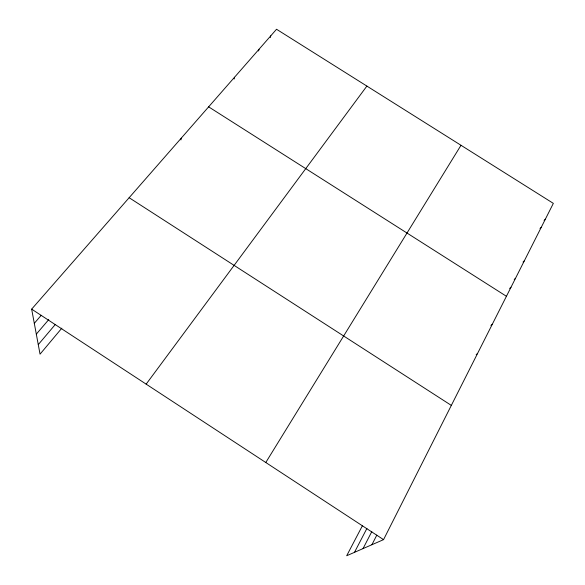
<?xml version="1.0" encoding="UTF-8"?>
<svg xmlns="http://www.w3.org/2000/svg" width="585" height="585" viewBox="0 0 585 585"><rect width="100%" height="100%" fill="white"/><g stroke="black" fill="none" stroke-linecap="round" stroke-linejoin="round"><path stroke-width="0.88" d="M180.94 139.932L181.218 138.192M234.117 79.012L234.526 77.257M258.57 50.983L259.016 49.272M270.292 37.557L270.767 35.831M362.429 525.696L346.686 555.75L383.548 539.641L553.344 203.368L276.529 29.25L31.656 309.136L40.043 354.159L61.842 328.156M371.906 544.73L376.806 535.136M363.036 548.606L371.797 531.611M354.481 552.342L366.905 528.438M265.787 462.508L461.002 145.285M146.155 384.14L366.89 86.083M38.266 344.616L55.385 324.382M36.314 334.152L48.752 319.6M34.296 323.329L41.221 315.308M544.079 220.472L545.337 219.221M539.999 228.552L541.257 227.316M523.034 262.051L524.335 260.822M514.222 279.491L515.509 278.306M509.659 288.456L510.997 287.228M490.91 325.465L492.292 324.273M476.161 354.649L477.521 353.537M208.633 106.85L506.427 296.288M129.139 197.715L451.335 405.398M31.656 309.136L383.548 539.641"/></g></svg>
